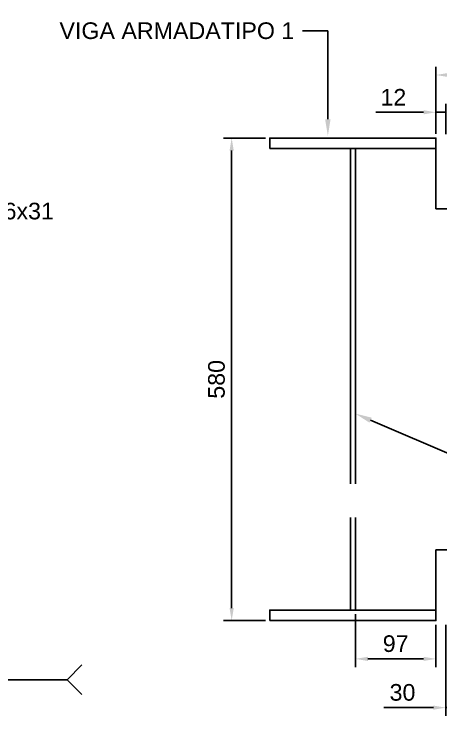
# Model space of a CAD drawing. Header units: millimetres. Extents: x -241278 to 318497, y -110515 to 29234.
# Drawn here: x -10675 to -10161, y -43130 to -42287 of the extents above; entities that cross this region are included whole.
import ezdxf
from ezdxf import colors
from ezdxf.entities.mleader import LeaderData, LeaderLine
from ezdxf.enums import TextEntityAlignment as Align
from ezdxf.math import Vec2, Vec3

# ---------------------------------------------------------------- set-up
doc = ezdxf.new("R2010")
doc.units = ezdxf.units.MM
doc.header["$LTSCALE"] = 0.1
for name, color, linetype in [('EE-TEXTO 2', 2, 'Continuous'), ('SIM-ARM 580x1-4x200x1-2', 44, 'Continuous'), ('SIM-COTAS', 1, 'Continuous'), ('SIM-PLATINAS', 2, 'Continuous')]:
    doc.layers.add(name, color=color, linetype=linetype)
doc.styles.add('ARIAL EE', font='arial.ttf')
doc.styles.get("Standard").update_dxf_attribs({"font": 'arial.ttf'})
doc.dimstyles.new('EE 1_STANDAR', dxfattribs={"dimtxt": 2, "dimasz": 1.5, "dimexe": 1, "dimexo": 0.5, "dimgap": 0.8, "dimtad": 1, "dimdec": 0, "dimdsep": 46, "dimtxsty": 'Standard', "dimcen": 0.09, "dimclrd": 256, "dimclre": 256, "dimclrt": 2, "dimadec": 0, "dimazin": 0, "dimtfac": 1, "dimtdec": 0, "dimtix": 1, "dimtmove": 0, "dimatfit": 2, "dimfxl": 1, "dimtolj": 1, "dimlwd": -1, "dimlwe": -1, "dimarcsym": 1})

# ---------------------------------------------------------------- blocks, each defined once
blk = doc.blocks.new('AWS-FILL-IZQ')
at = {"transparency": 16777216}
for p, q in [((20, 0), (21.778, 1.778)), ((8.25, -3.5), (11.75, 0)), ((8.25, 0), (8.25, -3.5)), ((8.25, 0), (20, 0)), ((20, 0), (21.778, -1.778))]:
    blk.add_line(p, q, dxfattribs=at)
at = {"layer": 'EE-TEXTO 2', "color": 2, "transparency": 16777216, "style": 'ARIAL EE'}
for tag, p, flags in [('OBSERVACION', (22.304, -1.073), 4), ('DE-TANTO-CADA-TANTO', (12.072, -2.683), 12)]:
    blk.add_attdef(tag, p, '', height=2, dxfattribs=dict(at, flags=flags))
at = {"layer": 'EE-TEXTO 2', "color": 2, "transparency": 16777216, "style": 'ARIAL EE', "flags": 12}
blk.add_attdef('VALOR_SOLDADURA', text='', height=2, dxfattribs=at).set_placement((7.443, -2.725), align=Align.RIGHT)
blk = doc.blocks.new('*D316')
at = {"layer": 'SIM-COTAS', "transparency": 16777216}
for p, q in [((-10167.1, -42430.8), (-10167.1, -42394.78)), ((-10155.1, -42431.04), (-10155.1, -42394.78)), ((-10182.1, -42404.78), (-10239.66, -42404.78)), ((-10155.1, -42404.78), (-10167.1, -42404.78)), ((-10140.1, -42404.78), (-10125.1, -42404.78))]:
    blk.add_line(p, q, dxfattribs=at)
for points in [[(-10182.1, -42402.28), (-10182.1, -42407.28), (-10167.1, -42404.78)], [(-10140.1, -42402.28), (-10140.1, -42407.28), (-10155.1, -42404.78)]]:
    blk.add_solid(points, dxfattribs=at)
at = {"layer": 'SIM-COTAS', "color": 2, "transparency": 16777216, "insert": (-10218.38, -42386.74), "char_height": 20, "attachment_point": 5}
blk.add_mtext('\\A1;12', dxfattribs=at)
blk = doc.blocks.new('*D317')
at = {"layer": 'SIM-COTAS', "transparency": 16777216}
for p, q in [((-10167.1, -42430.8), (-10167.1, -42349.99)), ((-10095.1, -42430.8), (-10095.1, -42349.99)), ((-10110.1, -42359.99), (-10152.1, -42359.99))]:
    blk.add_line(p, q, dxfattribs=at)
for points in [[(-10152.1, -42357.49), (-10152.1, -42362.49), (-10167.1, -42359.99)], [(-10110.1, -42357.49), (-10110.1, -42362.49), (-10095.1, -42359.99)]]:
    blk.add_solid(points, dxfattribs=at)
at = {"layer": 'SIM-COTAS', "color": 2, "transparency": 16777216, "insert": (-10131.1, -42341.95), "char_height": 20, "attachment_point": 5}
blk.add_mtext('\\A1;72', dxfattribs=at)
blk = doc.blocks.new('*D318')
at = {"layer": 'SIM-COTAS', "transparency": 16777216}
for p, q in [((-10155.1, -43020.8), (-10155.1, -43130.42)), ((-10125.1, -43020.8), (-10125.1, -43130.42)), ((-10170.1, -43120.42), (-10229.67, -43120.42)), ((-10125.1, -43120.42), (-10155.1, -43120.42)), ((-10110.1, -43120.42), (-10095.1, -43120.42))]:
    blk.add_line(p, q, dxfattribs=at)
for points in [[(-10170.1, -43117.92), (-10170.1, -43122.92), (-10155.1, -43120.42)], [(-10110.1, -43117.92), (-10110.1, -43122.92), (-10125.1, -43120.42)]]:
    blk.add_solid(points, dxfattribs=at)
at = {"layer": 'SIM-COTAS', "color": 2, "transparency": 16777216, "insert": (-10207.39, -43102.2), "char_height": 20, "attachment_point": 5}
blk.add_mtext('\\A1;30', dxfattribs=at)
blk = doc.blocks.new('*D350')
at = {"layer": 'SIM-COTAS', "transparency": 16777216}
for p, q in [((-10264.1, -43008.1), (-10264.1, -43071.84)), ((-10167.1, -43020.8), (-10167.1, -43071.84)), ((-10182.1, -43061.84), (-10249.1, -43061.84))]:
    blk.add_line(p, q, dxfattribs=at)
for points in [[(-10249.1, -43059.34), (-10249.1, -43064.34), (-10264.1, -43061.84)], [(-10182.1, -43059.34), (-10182.1, -43064.34), (-10167.1, -43061.84)]]:
    blk.add_solid(points, dxfattribs=at)
at = {"layer": 'SIM-COTAS', "color": 2, "transparency": 16777216, "insert": (-10215.6, -43043.63), "char_height": 20, "attachment_point": 5}
blk.add_mtext('\\A1;97', dxfattribs=at)
blk = doc.blocks.new('*D351')
at = {"layer": 'SIM-COTAS', "transparency": 16777216}
for p, q in [((-10372.1, -42435.8), (-10422.95, -42435.8)), ((-10412.95, -43000.8), (-10412.95, -42450.8)), ((-10372.1, -43015.8), (-10422.95, -43015.8))]:
    blk.add_line(p, q, dxfattribs=at)
for points in [[(-10415.45, -42450.8), (-10410.45, -42450.8), (-10412.95, -42435.8)], [(-10415.45, -43000.8), (-10410.45, -43000.8), (-10412.95, -43015.8)]]:
    blk.add_solid(points, dxfattribs=at)
at = {"layer": 'SIM-COTAS', "color": 2, "transparency": 16777216, "insert": (-10431.16, -42725.8), "char_height": 20, "attachment_point": 5, "rotation": 90}
blk.add_mtext('\\A1;580', dxfattribs=at)

msp = doc.modelspace()

# ---------------------------------------------------------------- linework, layer by layer
at = {"layer": 'SIM-ARM 580x1-4x200x1-2'}
msp.add_lwpolyline([(-10367.1, -42448.5), (-10167.1, -42448.5), (-10167.1, -42435.8), (-10367.1, -42435.8)], close=True, dxfattribs=at)

# ---------------------------------------------------------------- dimensions: what is measured, and where the dimension line sits
at = {"layer": 'SIM-COTAS'}
dim = msp.add_linear_dim(base=(-10167.1, -42359.99), p1=(-10095.1, -42435.8), p2=(-10167.1, -42435.8), dimstyle='EE 1_STANDAR', dxfattribs=at)
dim.commit()
dim.dimension.update_dxf_attribs({"geometry": '*D317', "text_midpoint": (-10131.1, -42341.95)})
dim = msp.add_linear_dim(base=(-10155.1, -42404.78), p1=(-10167.1, -42435.8), p2=(-10155.1, -42436.04), dimstyle='EE 1_STANDAR', dxfattribs=at)
dim.commit()
dim.dimension.update_dxf_attribs({"geometry": '*D316', "text_midpoint": (-10218.38, -42404.78), "dimtype": 160})

# ---------------------------------------------------------------- leaders
at = {"layer": 'SIM-COTAS', "linetype": 'Continuous'}
ml = msp.add_multileader_mtext('Standard', dxfattribs=at)
ml.set_content('\\A1;{\\C2;PLATINA e = 1/4"}', color=256)
ml.set_leader_properties()
ml.build(insert=Vec2(0, 0))
ml.multileader.update_dxf_attribs({"dogleg_length": 0.0025, "arrow_head_size": 20, "scale": 10})
ctx = ml.context
ctx.base_point, ctx.scale, ctx.char_height, ctx.arrow_head_size, ctx.landing_gap_size, ctx.plane_origin = Vec3(-10937.04, -42505.8), 10, 20, 20, 10, Vec3(-40304.31, -36007.8)
notes = []
notes.append((ctx, [(0, (1, 1, 0), (-10967.41, -42505.8), (1, 0), 30.37, [(0, [(-11003.06, -42639.97)], 0, [])])]))
ctx.mtext.insert, ctx.mtext.width, ctx.mtext.defined_height, ctx.mtext.flow_direction = Vec3(-10927.04, -42495.63), 94.2686, 56.31, 5
ctx.mtext.has_bg_fill, ctx.mtext.bg_color, ctx.mtext.bg_scale_factor, ctx.mtext.bg_transparency, ctx.mtext.use_window_bg_color = 1, -1027028792, 1.5, 0, 1
ml = msp.add_multileader_mtext('Standard', dxfattribs=at)
ml.set_content('{\\C2;6 %%C5/8" A325}', color=256)
ml.set_leader_properties()
ml.build(insert=Vec2(0, 0))
ml.multileader.update_dxf_attribs({"dogleg_length": 0.0025, "arrow_head_size": 20, "scale": 10})
ctx = ml.context
ctx.base_point, ctx.scale, ctx.char_height, ctx.arrow_head_size, ctx.landing_gap_size, ctx.plane_origin = Vec3(-10942.17, -43032.2), 10, 20, 20, 10, Vec3(-40304.31, -36037.8)
notes.append((ctx, [(0, (1, 1, 0), (-10972.53, -43032.2), (1, 0), 30.37, [(0, [(-11025.27, -42933.46)], 0, [])])]))
ctx.mtext.insert, ctx.mtext.width, ctx.mtext.defined_height, ctx.mtext.flow_direction = Vec3(-10932.17, -43022.02), 94.2686, 56.31, 5
ctx.mtext.has_bg_fill, ctx.mtext.bg_color, ctx.mtext.bg_scale_factor, ctx.mtext.bg_transparency, ctx.mtext.use_window_bg_color = 1, -1027028792, 1.5, 0, 1
for ctx, leaders in notes:
    for number, flags, end, landing, length, lines in leaders:
        leader = LeaderData()
        leader.index, (leader.has_last_leader_line, leader.has_dogleg_vector, leader.attachment_direction) = number, flags
        leader.last_leader_point, leader.dogleg_vector, leader.dogleg_length = Vec3(end), Vec3(landing), length
        for number, points, colour, breaks in lines:
            line = LeaderLine()
            line.index, line.vertices, line.color, line.breaks = number, Vec3.list(points), colors.encode_raw_color(colour), breaks
            leader.lines.append(line)
        ctx.leaders.append(leader)

# ---------------------------------------------------------------- next in the draw order: linework, layer by layer
at = {"layer": 'SIM-ARM 580x1-4x200x1-2'}
msp.add_lwpolyline([(-10367.1, -43015.8), (-10167.1, -43015.8), (-10167.1, -43003.1), (-10367.1, -43003.1)], close=True, dxfattribs=at)

# ---------------------------------------------------------------- next in the draw order: dimensions: what is measured, and where the dimension line sits
at = {"layer": 'SIM-COTAS'}
dim = msp.add_linear_dim(base=(-10264.1, -43061.84), p1=(-10167.1, -43015.8), p2=(-10264.1, -43003.1), dimstyle='EE 1_STANDAR', dxfattribs=at)
dim.commit()
dim.dimension.update_dxf_attribs({"geometry": '*D350', "text_midpoint": (-10215.6, -43043.63)})
dim = msp.add_linear_dim(base=(-10125.1, -43120.42), p1=(-10155.1, -43015.8), p2=(-10125.1, -43015.8), dimstyle='EE 1_STANDAR', dxfattribs=at)
dim.commit()
dim.dimension.update_dxf_attribs({"geometry": '*D318', "text_midpoint": (-10207.39, -43120.42), "dimtype": 160})

# ---------------------------------------------------------------- next in the draw order: leaders
at = {"layer": 'SIM-COTAS', "linetype": 'Continuous'}
ml = msp.add_multileader_mtext('Standard', dxfattribs=at)
ml.set_content('\\A1;{\\C2;VIGA ARMADATIPO 1}', color=256)
ml.set_leader_properties()
ml.build(insert=Vec2(0, 0))
ml.multileader.update_dxf_attribs({"dogleg_length": 0.0025, "arrow_head_size": 20, "scale": 10})
ctx = ml.context
ctx.base_point, ctx.scale, ctx.char_height, ctx.arrow_head_size, ctx.landing_gap_size, ctx.plane_origin = Vec3(-10531.06, -42306.69), 10, 20, 20, 10, Vec3(-39598.46, -35800.93)
ctx.text_align_type = 2
notes = []
notes.append((ctx, [(1, (1, 1, 0), (-10297.21, -42306.69), (-1, 0), 30.37, [(0, [(-10297.21, -42433.1)], 0, [])])]))
ctx.mtext.insert, ctx.mtext.width, ctx.mtext.defined_height, ctx.mtext.alignment, ctx.mtext.flow_direction = Vec3(-10337.58, -42296.69), 139.61, 56.31, 3, 5
ctx.mtext.has_bg_fill, ctx.mtext.bg_color, ctx.mtext.bg_scale_factor, ctx.mtext.bg_transparency, ctx.mtext.use_window_bg_color = 1, -1027028792, 1.5, 0, 1
ml = msp.add_multileader_mtext('Standard', dxfattribs=at)
ml.set_content('\\A1;{\\C2;W 16x31}', color=256)
ml.set_leader_properties()
ml.build(insert=Vec2(0, 0))
ml.multileader.update_dxf_attribs({"dogleg_length": 0.0025, "arrow_head_size": 20, "scale": 10})
ctx = ml.context
ctx.base_point, ctx.scale, ctx.char_height, ctx.arrow_head_size, ctx.landing_gap_size, ctx.plane_origin = Vec3(-10747.05, -42523.69), 10, 20, 20, 10, Vec3(18523.84, -35961.3)
notes.append((ctx, [(1, (1, 1, 0), (-10777.41, -42523.69), (1, 0), 30.37, [(0, [(-10777.41, -42593.47)], 0, [])])]))
ctx.mtext.insert, ctx.mtext.rotation, ctx.mtext.width, ctx.mtext.defined_height, ctx.mtext.flow_direction = Vec3(-10737.05, -42513.51), 6.283185, 103.6505, 56.31, 5
ctx.mtext.has_bg_fill, ctx.mtext.bg_color, ctx.mtext.bg_scale_factor, ctx.mtext.bg_transparency, ctx.mtext.use_window_bg_color = 1, -1027028792, 1.5, 0, 1
at = {"layer": 'SIM-COTAS'}
ml = msp.add_multileader_block('Standard', dxfattribs=at)
ml.set_content('AWS-FILL-IZQ', color=256, scale=10)
ml.set_attribute('VALOR_SOLDADURA', '3/16"', width=0)
ml.set_attribute('DE-TANTO-CADA-TANTO', '', width=0)
ml.set_attribute('OBSERVACION', '', width=0)
ml.set_leader_properties(color=256)
ml.build(insert=Vec2(0, 0))
ml.multileader.update_dxf_attribs({"arrow_head_size": 20, "scale": 10, "block_connection_type": 1})
ctx = ml.context
ctx.base_point, ctx.scale, ctx.char_height, ctx.arrow_head_size, ctx.landing_gap_size, ctx.plane_origin = Vec3(-9797.95, -43089.05), 10, 40, 20, 20, Vec3(-9085, -43058.93)
ctx.attachment_type = 1
notes.append((ctx, [(0, (1, 1, 0), (-9877.95, -43089.05), (1, 0), 80, [(0, [(-10264.1, -42767.02), (-9925.3, -42912.75)], 0, [])])]))
ctx.block.insert = Vec3(-9880.45, -43089.05)
ml = msp.add_multileader_block('Standard', dxfattribs=at)
ml.set_content('AWS-FILL-IZQ', color=256, scale=10)
ml.set_attribute('VALOR_SOLDADURA', '1/4"', width=0)
ml.set_attribute('DE-TANTO-CADA-TANTO', '', width=0)
ml.set_attribute('OBSERVACION', '', width=0)
ml.set_leader_properties(color=256)
ml.build(insert=Vec2(0, 0))
ml.multileader.update_dxf_attribs({"arrow_head_size": 20, "scale": 10, "block_connection_type": 1})
ctx = ml.context
ctx.base_point, ctx.scale, ctx.char_height, ctx.arrow_head_size, ctx.landing_gap_size, ctx.plane_origin = Vec3(-10728.53, -43086.93), 10, 40, 20, 20, Vec3(-10015.58, -43056.8)
ctx.attachment_type = 1
notes.append((ctx, [(0, (1, 1, 0), (-10808.53, -43086.93), (1, 0), 80, [(0, [(-11141.56, -42794.97), (-10855.88, -42910.62)], 0, [])])]))
ctx.block.insert = Vec3(-10811.03, -43086.93)
for ctx, leaders in notes:
    for number, flags, end, landing, length, lines in leaders:
        leader = LeaderData()
        leader.index, (leader.has_last_leader_line, leader.has_dogleg_vector, leader.attachment_direction) = number, flags
        leader.last_leader_point, leader.dogleg_vector, leader.dogleg_length = Vec3(end), Vec3(landing), length
        for number, points, colour, breaks in lines:
            line = LeaderLine()
            line.index, line.vertices, line.color, line.breaks = number, Vec3.list(points), colors.encode_raw_color(colour), breaks
            leader.lines.append(line)
        ctx.leaders.append(leader)

# ---------------------------------------------------------------- next in the draw order: linework, layer by layer
at = {"layer": 'SIM-ARM 580x1-4x200x1-2'}
msp.add_lwpolyline([(-10270.1, -43003.1), (-10264.1, -43003.1), (-10264.1, -42448.5), (-10270.1, -42448.5)], close=True, dxfattribs=at)
at = {"layer": 'SIM-PLATINAS'}
msp.add_lwpolyline([(-10167.1, -42520.8), (-10167.1, -42448.5), (-10264.1, -42448.5), (-10264.1, -43003.1), (-10167.1, -43003.1), (-10167.1, -42930.8), (-10095.1, -42930.8), (-10095.1, -42520.8)], close=True, dxfattribs=at)

# ---------------------------------------------------------------- next in the draw order: leaders
at = {"layer": 'SIM-COTAS', "linetype": 'Continuous'}
ml = msp.add_multileader_mtext('Standard', dxfattribs=at)
ml.set_content('\\A1;{\\C2;W 16x36}', color=256)
ml.set_leader_properties()
ml.build(insert=Vec2(0, 0))
ml.multileader.update_dxf_attribs({"dogleg_length": 0.0025, "arrow_head_size": 20, "scale": 10})
ctx = ml.context
ctx.base_point, ctx.scale, ctx.char_height, ctx.arrow_head_size, ctx.landing_gap_size, ctx.plane_origin = Vec3(-9309.84, -42871.79), 10, 20, 20, 10, Vec3(-38452.09, -36346.31)
ctx.text_align_type = 2
notes = []
notes.append((ctx, [(1, (1, 1, 0), (-9150.84, -42871.79), (-1, 0), 30.37, [(0, [(-9150.84, -42816.63)], 0, [])])]))
ctx.mtext.insert, ctx.mtext.width, ctx.mtext.defined_height, ctx.mtext.alignment, ctx.mtext.flow_direction = Vec3(-9191.2, -42861.61), 139.61, 56.31, 3, 5
ctx.mtext.has_bg_fill, ctx.mtext.bg_color, ctx.mtext.bg_scale_factor, ctx.mtext.bg_transparency, ctx.mtext.use_window_bg_color = 1, -1027028792, 1.5, 0, 1
for ctx, leaders in notes:
    for number, flags, end, landing, length, lines in leaders:
        leader = LeaderData()
        leader.index, (leader.has_last_leader_line, leader.has_dogleg_vector, leader.attachment_direction) = number, flags
        leader.last_leader_point, leader.dogleg_vector, leader.dogleg_length = Vec3(end), Vec3(landing), length
        for number, points, colour, breaks in lines:
            line = LeaderLine()
            line.index, line.vertices, line.color, line.breaks = number, Vec3.list(points), colors.encode_raw_color(colour), breaks
            leader.lines.append(line)
        ctx.leaders.append(leader)

# ---------------------------------------------------------------- next in the draw order: dimensions: what is measured, and where the dimension line sits
at = {"layer": 'SIM-COTAS'}
dim = msp.add_linear_dim(base=(-10412.95, -42435.8), p1=(-10367.1, -43015.8), p2=(-10367.1, -42435.8), angle=90, dimstyle='EE 1_STANDAR', dxfattribs=at)
dim.commit()
dim.dimension.update_dxf_attribs({"geometry": '*D351', "text_midpoint": (-10431.16, -42725.8)})

doc.saveas('drawing.dxf')
